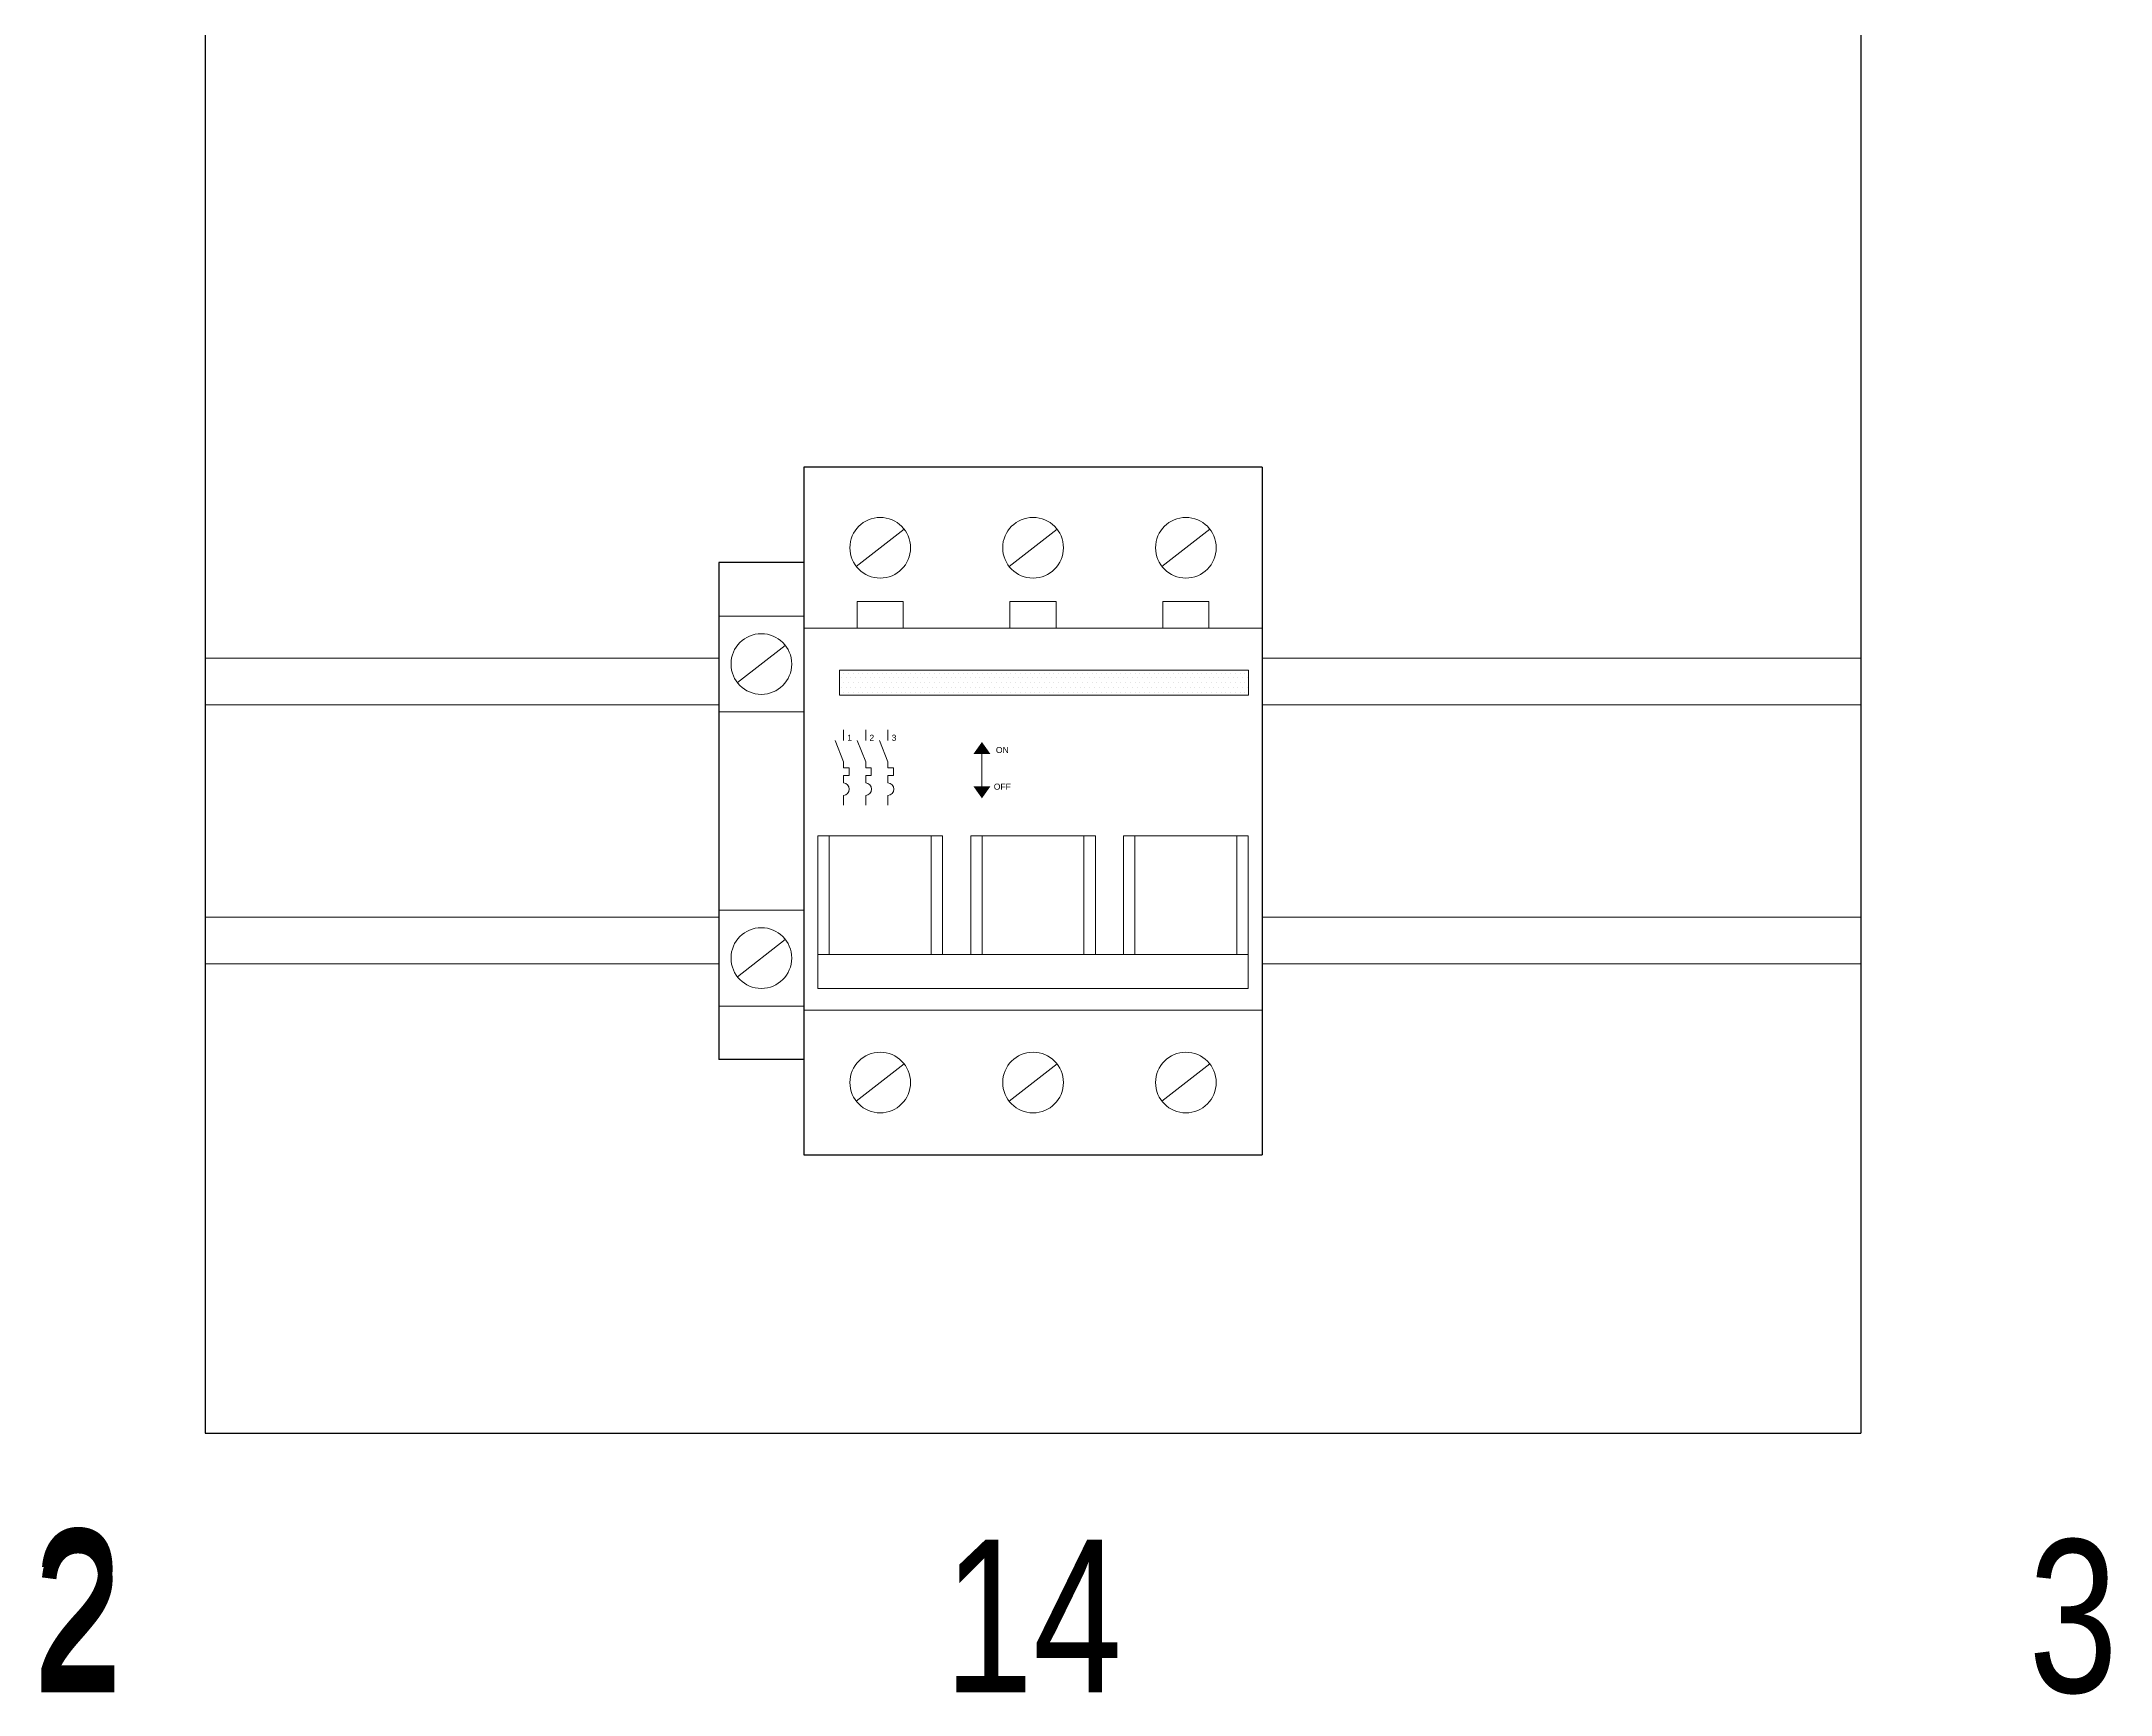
# Model space of a CAD drawing. Header units: millimetres. Extents: x -1335 to 33749, y 2338 to 5277.
# Drawn here: x 30217.8 to 30303.6, y 4641.1 to 4709.7 of the extents above; entities that cross this region are included whole.
import ezdxf
from ezdxf.enums import TextEntityAlignment as Align

# ---------------------------------------------------------------- set-up
doc = ezdxf.new("R2010")
doc.units = ezdxf.units.MM
doc.layers.add('01', color=6, linetype='Continuous', lineweight=20)
doc.layers.add('02', color=1, linetype='Continuous', lineweight=20)
doc.layers.add('03', color=141, linetype='Continuous')
doc.styles.add('T', font='arial.ttf')

# ---------------------------------------------------------------- blocks, each defined once
blk = doc.blocks.new('*X127')
at = {"color": 0}
for p, q in [((56.1262, 56.8125), (56.1262, 56.8125)), ((56.1319, 56.8125), (56.1319, 56.8125)), ((56.1375, 56.8125), (56.1375, 56.8125)), ((56.1431, 56.8125), (56.1431, 56.8125)), ((56.1488, 56.8125), (56.1488, 56.8125)), ((56.1544, 56.8125), (56.1544, 56.8125)), ((56.16, 56.8125), (56.16, 56.8125)), ((56.1656, 56.8125), (56.1656, 56.8125)), ((56.1713, 56.8125), (56.1713, 56.8125)), ((56.1769, 56.8125), (56.1769, 56.8125)), ((56.1825, 56.8125), (56.1825, 56.8125)), ((56.1881, 56.8125), (56.1881, 56.8125)), ((56.1938, 56.8125), (56.1938, 56.8125)), ((56.1994, 56.8125), (56.1994, 56.8125)), ((56.205, 56.8125), (56.205, 56.8125)), ((56.2106, 56.8125), (56.2106, 56.8125)), ((56.2163, 56.8125), (56.2163, 56.8125)), ((56.2219, 56.8125), (56.2219, 56.8125)), ((56.2275, 56.8125), (56.2275, 56.8125)), ((56.2331, 56.8125), (56.2331, 56.8125)), ((56.2388, 56.8125), (56.2388, 56.8125)), ((56.2444, 56.8125), (56.2444, 56.8125)), ((56.25, 56.8125), (56.25, 56.8125)), ((56.2556, 56.8125), (56.2556, 56.8125)), ((56.2613, 56.8125), (56.2613, 56.8125)), ((56.2669, 56.8125), (56.2669, 56.8125)), ((56.2725, 56.8125), (56.2725, 56.8125)), ((56.2781, 56.8125), (56.2781, 56.8125)), ((56.2838, 56.8125), (56.2838, 56.8125)), ((56.2894, 56.8125), (56.2894, 56.8125)), ((56.295, 56.8125), (56.295, 56.8125)), ((56.3006, 56.8125), (56.3006, 56.8125)), ((56.3063, 56.8125), (56.3063, 56.8125)), ((56.3119, 56.8125), (56.3119, 56.8125)), ((56.3175, 56.8125), (56.3175, 56.8125)), ((56.3231, 56.8125), (56.3231, 56.8125)), ((56.3288, 56.8125), (56.3288, 56.8125)), ((56.3344, 56.8125), (56.3344, 56.8125)), ((56.34, 56.8125), (56.34, 56.8125)), ((56.3456, 56.8125), (56.3456, 56.8125)), ((56.3513, 56.8125), (56.3513, 56.8125)), ((56.3569, 56.8125), (56.3569, 56.8125)), ((56.3625, 56.8125), (56.3625, 56.8125)), ((56.3681, 56.8125), (56.3681, 56.8125)), ((56.3738, 56.8125), (56.3738, 56.8125)), ((56.3794, 56.8125), (56.3794, 56.8125)), ((56.385, 56.8125), (56.385, 56.8125)), ((56.3906, 56.8125), (56.3906, 56.8125)), ((56.3963, 56.8125), (56.3963, 56.8125)), ((56.4019, 56.8125), (56.4019, 56.8125)), ((56.4075, 56.8125), (56.4075, 56.8125)), ((56.4131, 56.8125), (56.4131, 56.8125)), ((56.4188, 56.8125), (56.4188, 56.8125)), ((56.4244, 56.8125), (56.4244, 56.8125)), ((56.43, 56.8125), (56.43, 56.8125)), ((56.4356, 56.8125), (56.4356, 56.8125)), ((56.4413, 56.8125), (56.4413, 56.8125)), ((56.4469, 56.8125), (56.4469, 56.8125)), ((56.4525, 56.8125), (56.4525, 56.8125)), ((56.4581, 56.8125), (56.4581, 56.8125)), ((56.4638, 56.8125), (56.4638, 56.8125)), ((56.4694, 56.8125), (56.4694, 56.8125)), ((56.475, 56.8125), (56.475, 56.8125)), ((56.4806, 56.8125), (56.4806, 56.8125)), ((56.4863, 56.8125), (56.4863, 56.8125)), ((56.4919, 56.8125), (56.4919, 56.8125)), ((56.4975, 56.8125), (56.4975, 56.8125)), ((56.5031, 56.8125), (56.5031, 56.8125)), ((56.5088, 56.8125), (56.5088, 56.8125)), ((56.5144, 56.8125), (56.5144, 56.8125)), ((56.52, 56.8125), (56.52, 56.8125)), ((56.5256, 56.8125), (56.5256, 56.8125)), ((56.5313, 56.8125), (56.5313, 56.8125)), ((56.5369, 56.8125), (56.5369, 56.8125)), ((56.5425, 56.8125), (56.5425, 56.8125)), ((56.5481, 56.8125), (56.5481, 56.8125)), ((56.5538, 56.8125), (56.5538, 56.8125)), ((56.5594, 56.8125), (56.5594, 56.8125)), ((56.565, 56.8125), (56.565, 56.8125)), ((56.5706, 56.8125), (56.5706, 56.8125)), ((56.5763, 56.8125), (56.5763, 56.8125)), ((56.5819, 56.8125), (56.5819, 56.8125)), ((56.5875, 56.8125), (56.5875, 56.8125)), ((56.5931, 56.8125), (56.5931, 56.8125)), ((56.5988, 56.8125), (56.5988, 56.8125)), ((56.1234, 56.8069), (56.1234, 56.8069)), ((56.1234, 56.7956), (56.1234, 56.7956)), ((56.1262, 56.8013), (56.1262, 56.8013)), ((56.1262, 56.79), (56.1262, 56.79)), ((56.1291, 56.8069), (56.1291, 56.8069)), ((56.1291, 56.7956), (56.1291, 56.7956)), ((56.1319, 56.8013), (56.1319, 56.8013)), ((56.1319, 56.79), (56.1319, 56.79)), ((56.1347, 56.8069), (56.1347, 56.8069)), ((56.1347, 56.7956), (56.1347, 56.7956)), ((56.1375, 56.8013), (56.1375, 56.8013)), ((56.1375, 56.79), (56.1375, 56.79)), ((56.1403, 56.8069), (56.1403, 56.8069)), ((56.1403, 56.7956), (56.1403, 56.7956)), ((56.1431, 56.8013), (56.1431, 56.8013)), ((56.1431, 56.79), (56.1431, 56.79)), ((56.1459, 56.8069), (56.1459, 56.8069)), ((56.1459, 56.7956), (56.1459, 56.7956)), ((56.1488, 56.8013), (56.1488, 56.8013)), ((56.1488, 56.79), (56.1488, 56.79)), ((56.1516, 56.8069), (56.1516, 56.8069)), ((56.1516, 56.7956), (56.1516, 56.7956)), ((56.1544, 56.8013), (56.1544, 56.8013)), ((56.1544, 56.79), (56.1544, 56.79)), ((56.1572, 56.8069), (56.1572, 56.8069)), ((56.1572, 56.7956), (56.1572, 56.7956)), ((56.16, 56.8013), (56.16, 56.8013)), ((56.16, 56.79), (56.16, 56.79)), ((56.1628, 56.8069), (56.1628, 56.8069)), ((56.1628, 56.7956), (56.1628, 56.7956)), ((56.1656, 56.8013), (56.1656, 56.8013)), ((56.1656, 56.79), (56.1656, 56.79)), ((56.1684, 56.8069), (56.1684, 56.8069)), ((56.1684, 56.7956), (56.1684, 56.7956)), ((56.1713, 56.8013), (56.1713, 56.8013)), ((56.1713, 56.79), (56.1713, 56.79)), ((56.1741, 56.8069), (56.1741, 56.8069)), ((56.1741, 56.7956), (56.1741, 56.7956)), ((56.1769, 56.8013), (56.1769, 56.8013)), ((56.1769, 56.79), (56.1769, 56.79)), ((56.1797, 56.8069), (56.1797, 56.8069)), ((56.1797, 56.7956), (56.1797, 56.7956)), ((56.1825, 56.8013), (56.1825, 56.8013)), ((56.1825, 56.79), (56.1825, 56.79)), ((56.1853, 56.8069), (56.1853, 56.8069)), ((56.1853, 56.7956), (56.1853, 56.7956)), ((56.1881, 56.8013), (56.1881, 56.8013)), ((56.1881, 56.79), (56.1881, 56.79)), ((56.1909, 56.8069), (56.1909, 56.8069)), ((56.1909, 56.7956), (56.1909, 56.7956)), ((56.1938, 56.8013), (56.1938, 56.8013)), ((56.1938, 56.79), (56.1938, 56.79)), ((56.1966, 56.8069), (56.1966, 56.8069)), ((56.1966, 56.7956), (56.1966, 56.7956)), ((56.1994, 56.8013), (56.1994, 56.8013)), ((56.1994, 56.79), (56.1994, 56.79)), ((56.2022, 56.8069), (56.2022, 56.8069)), ((56.2022, 56.7956), (56.2022, 56.7956)), ((56.205, 56.8013), (56.205, 56.8013)), ((56.205, 56.79), (56.205, 56.79)), ((56.2078, 56.8069), (56.2078, 56.8069)), ((56.2078, 56.7956), (56.2078, 56.7956)), ((56.2106, 56.8013), (56.2106, 56.8013)), ((56.2106, 56.79), (56.2106, 56.79)), ((56.2134, 56.8069), (56.2134, 56.8069)), ((56.2134, 56.7956), (56.2134, 56.7956)), ((56.2163, 56.8013), (56.2163, 56.8013)), ((56.2163, 56.79), (56.2163, 56.79)), ((56.2191, 56.8069), (56.2191, 56.8069)), ((56.2191, 56.7956), (56.2191, 56.7956)), ((56.2219, 56.8013), (56.2219, 56.8013)), ((56.2219, 56.79), (56.2219, 56.79)), ((56.2247, 56.8069), (56.2247, 56.8069)), ((56.2247, 56.7956), (56.2247, 56.7956)), ((56.2275, 56.8013), (56.2275, 56.8013)), ((56.2275, 56.79), (56.2275, 56.79)), ((56.2303, 56.8069), (56.2303, 56.8069)), ((56.2303, 56.7956), (56.2303, 56.7956)), ((56.2331, 56.8013), (56.2331, 56.8013)), ((56.2331, 56.79), (56.2331, 56.79)), ((56.2359, 56.8069), (56.2359, 56.8069)), ((56.2359, 56.7956), (56.2359, 56.7956)), ((56.2388, 56.8013), (56.2388, 56.8013)), ((56.2388, 56.79), (56.2388, 56.79)), ((56.2416, 56.8069), (56.2416, 56.8069)), ((56.2416, 56.7956), (56.2416, 56.7956)), ((56.2444, 56.8013), (56.2444, 56.8013)), ((56.2444, 56.79), (56.2444, 56.79)), ((56.2472, 56.8069), (56.2472, 56.8069)), ((56.2472, 56.7956), (56.2472, 56.7956)), ((56.25, 56.8013), (56.25, 56.8013)), ((56.25, 56.79), (56.25, 56.79)), ((56.2528, 56.8069), (56.2528, 56.8069)), ((56.2528, 56.7956), (56.2528, 56.7956)), ((56.2556, 56.8013), (56.2556, 56.8013)), ((56.2556, 56.79), (56.2556, 56.79)), ((56.2584, 56.8069), (56.2584, 56.8069)), ((56.2584, 56.7956), (56.2584, 56.7956)), ((56.2613, 56.8013), (56.2613, 56.8013)), ((56.2613, 56.79), (56.2613, 56.79)), ((56.2641, 56.8069), (56.2641, 56.8069)), ((56.2641, 56.7956), (56.2641, 56.7956)), ((56.2669, 56.8013), (56.2669, 56.8013)), ((56.2669, 56.79), (56.2669, 56.79)), ((56.2697, 56.8069), (56.2697, 56.8069)), ((56.2697, 56.7956), (56.2697, 56.7956)), ((56.2725, 56.8013), (56.2725, 56.8013)), ((56.2725, 56.79), (56.2725, 56.79)), ((56.2753, 56.8069), (56.2753, 56.8069)), ((56.2753, 56.7956), (56.2753, 56.7956)), ((56.2781, 56.8013), (56.2781, 56.8013)), ((56.2781, 56.79), (56.2781, 56.79)), ((56.2809, 56.8069), (56.2809, 56.8069)), ((56.2809, 56.7956), (56.2809, 56.7956)), ((56.2838, 56.8013), (56.2838, 56.8013)), ((56.2838, 56.79), (56.2838, 56.79)), ((56.2866, 56.8069), (56.2866, 56.8069)), ((56.2866, 56.7956), (56.2866, 56.7956)), ((56.2894, 56.8013), (56.2894, 56.8013)), ((56.2894, 56.79), (56.2894, 56.79)), ((56.2922, 56.8069), (56.2922, 56.8069)), ((56.2922, 56.7956), (56.2922, 56.7956)), ((56.295, 56.8013), (56.295, 56.8013)), ((56.295, 56.79), (56.295, 56.79)), ((56.2978, 56.8069), (56.2978, 56.8069)), ((56.2978, 56.7956), (56.2978, 56.7956)), ((56.3006, 56.8013), (56.3006, 56.8013)), ((56.3006, 56.79), (56.3006, 56.79)), ((56.3034, 56.8069), (56.3034, 56.8069)), ((56.3034, 56.7956), (56.3034, 56.7956)), ((56.3063, 56.8013), (56.3063, 56.8013)), ((56.3063, 56.79), (56.3063, 56.79)), ((56.3091, 56.8069), (56.3091, 56.8069)), ((56.3091, 56.7956), (56.3091, 56.7956)), ((56.3119, 56.8013), (56.3119, 56.8013)), ((56.3119, 56.79), (56.3119, 56.79)), ((56.3147, 56.8069), (56.3147, 56.8069)), ((56.3147, 56.7956), (56.3147, 56.7956)), ((56.3175, 56.8013), (56.3175, 56.8013)), ((56.3175, 56.79), (56.3175, 56.79)), ((56.3203, 56.8069), (56.3203, 56.8069)), ((56.3203, 56.7956), (56.3203, 56.7956)), ((56.3231, 56.8013), (56.3231, 56.8013)), ((56.3231, 56.79), (56.3231, 56.79)), ((56.3259, 56.8069), (56.3259, 56.8069)), ((56.3259, 56.7956), (56.3259, 56.7956)), ((56.3288, 56.8013), (56.3288, 56.8013)), ((56.3288, 56.79), (56.3288, 56.79)), ((56.3316, 56.8069), (56.3316, 56.8069)), ((56.3316, 56.7956), (56.3316, 56.7956)), ((56.3344, 56.8013), (56.3344, 56.8013)), ((56.3344, 56.79), (56.3344, 56.79)), ((56.3372, 56.8069), (56.3372, 56.8069)), ((56.3372, 56.7956), (56.3372, 56.7956)), ((56.34, 56.8013), (56.34, 56.8013)), ((56.34, 56.79), (56.34, 56.79)), ((56.3428, 56.8069), (56.3428, 56.8069)), ((56.3428, 56.7956), (56.3428, 56.7956)), ((56.3456, 56.8013), (56.3456, 56.8013)), ((56.3456, 56.79), (56.3456, 56.79)), ((56.3484, 56.8069), (56.3484, 56.8069)), ((56.3484, 56.7956), (56.3484, 56.7956)), ((56.3513, 56.8013), (56.3513, 56.8013)), ((56.3513, 56.79), (56.3513, 56.79)), ((56.3541, 56.8069), (56.3541, 56.8069)), ((56.3541, 56.7956), (56.3541, 56.7956)), ((56.3569, 56.8013), (56.3569, 56.8013)), ((56.3569, 56.79), (56.3569, 56.79)), ((56.3597, 56.8069), (56.3597, 56.8069)), ((56.3597, 56.7956), (56.3597, 56.7956)), ((56.3625, 56.8013), (56.3625, 56.8013)), ((56.3625, 56.79), (56.3625, 56.79)), ((56.3653, 56.8069), (56.3653, 56.8069)), ((56.3653, 56.7956), (56.3653, 56.7956)), ((56.3681, 56.8013), (56.3681, 56.8013)), ((56.3681, 56.79), (56.3681, 56.79)), ((56.3709, 56.8069), (56.3709, 56.8069)), ((56.3709, 56.7956), (56.3709, 56.7956)), ((56.3738, 56.8013), (56.3738, 56.8013)), ((56.3738, 56.79), (56.3738, 56.79)), ((56.3766, 56.8069), (56.3766, 56.8069)), ((56.3766, 56.7956), (56.3766, 56.7956)), ((56.3794, 56.8013), (56.3794, 56.8013)), ((56.3794, 56.79), (56.3794, 56.79)), ((56.3822, 56.8069), (56.3822, 56.8069)), ((56.3822, 56.7956), (56.3822, 56.7956)), ((56.385, 56.8013), (56.385, 56.8013)), ((56.385, 56.79), (56.385, 56.79)), ((56.3878, 56.8069), (56.3878, 56.8069)), ((56.3878, 56.7956), (56.3878, 56.7956)), ((56.3906, 56.8013), (56.3906, 56.8013)), ((56.3906, 56.79), (56.3906, 56.79)), ((56.3934, 56.8069), (56.3934, 56.8069)), ((56.3934, 56.7956), (56.3934, 56.7956)), ((56.3963, 56.8013), (56.3963, 56.8013)), ((56.3963, 56.79), (56.3963, 56.79)), ((56.3991, 56.8069), (56.3991, 56.8069)), ((56.3991, 56.7956), (56.3991, 56.7956)), ((56.4019, 56.8013), (56.4019, 56.8013)), ((56.4019, 56.79), (56.4019, 56.79)), ((56.4047, 56.8069), (56.4047, 56.8069)), ((56.4047, 56.7956), (56.4047, 56.7956)), ((56.4075, 56.8013), (56.4075, 56.8013)), ((56.4075, 56.79), (56.4075, 56.79)), ((56.4103, 56.8069), (56.4103, 56.8069)), ((56.4103, 56.7956), (56.4103, 56.7956)), ((56.4131, 56.8013), (56.4131, 56.8013)), ((56.4131, 56.79), (56.4131, 56.79)), ((56.4159, 56.8069), (56.4159, 56.8069)), ((56.4159, 56.7956), (56.4159, 56.7956)), ((56.4188, 56.8013), (56.4188, 56.8013)), ((56.4188, 56.79), (56.4188, 56.79)), ((56.4216, 56.8069), (56.4216, 56.8069)), ((56.4216, 56.7956), (56.4216, 56.7956)), ((56.4244, 56.8013), (56.4244, 56.8013)), ((56.4244, 56.79), (56.4244, 56.79)), ((56.4272, 56.8069), (56.4272, 56.8069)), ((56.4272, 56.7956), (56.4272, 56.7956)), ((56.43, 56.8013), (56.43, 56.8013)), ((56.43, 56.79), (56.43, 56.79)), ((56.4328, 56.8069), (56.4328, 56.8069)), ((56.4328, 56.7956), (56.4328, 56.7956)), ((56.4356, 56.8013), (56.4356, 56.8013)), ((56.4356, 56.79), (56.4356, 56.79)), ((56.4384, 56.8069), (56.4384, 56.8069)), ((56.4384, 56.7956), (56.4384, 56.7956)), ((56.4413, 56.8013), (56.4413, 56.8013)), ((56.4413, 56.79), (56.4413, 56.79)), ((56.4441, 56.8069), (56.4441, 56.8069)), ((56.4441, 56.7956), (56.4441, 56.7956)), ((56.4469, 56.8013), (56.4469, 56.8013)), ((56.4469, 56.79), (56.4469, 56.79)), ((56.4497, 56.8069), (56.4497, 56.8069)), ((56.4497, 56.7956), (56.4497, 56.7956)), ((56.4525, 56.8013), (56.4525, 56.8013)), ((56.4525, 56.79), (56.4525, 56.79)), ((56.4553, 56.8069), (56.4553, 56.8069)), ((56.4553, 56.7956), (56.4553, 56.7956)), ((56.4581, 56.8013), (56.4581, 56.8013)), ((56.4581, 56.79), (56.4581, 56.79)), ((56.4609, 56.8069), (56.4609, 56.8069)), ((56.4609, 56.7956), (56.4609, 56.7956)), ((56.4638, 56.8013), (56.4638, 56.8013)), ((56.4638, 56.79), (56.4638, 56.79)), ((56.4666, 56.8069), (56.4666, 56.8069)), ((56.4666, 56.7956), (56.4666, 56.7956)), ((56.4694, 56.8013), (56.4694, 56.8013)), ((56.4694, 56.79), (56.4694, 56.79)), ((56.4722, 56.8069), (56.4722, 56.8069)), ((56.4722, 56.7956), (56.4722, 56.7956)), ((56.475, 56.8013), (56.475, 56.8013)), ((56.475, 56.79), (56.475, 56.79)), ((56.4778, 56.8069), (56.4778, 56.8069)), ((56.4778, 56.7956), (56.4778, 56.7956)), ((56.4806, 56.8013), (56.4806, 56.8013)), ((56.4806, 56.79), (56.4806, 56.79)), ((56.4834, 56.8069), (56.4834, 56.8069)), ((56.4834, 56.7956), (56.4834, 56.7956)), ((56.4863, 56.8013), (56.4863, 56.8013)), ((56.4863, 56.79), (56.4863, 56.79)), ((56.4891, 56.8069), (56.4891, 56.8069)), ((56.4891, 56.7956), (56.4891, 56.7956)), ((56.4919, 56.8013), (56.4919, 56.8013)), ((56.4919, 56.79), (56.4919, 56.79)), ((56.4947, 56.8069), (56.4947, 56.8069)), ((56.4947, 56.7956), (56.4947, 56.7956)), ((56.4975, 56.8013), (56.4975, 56.8013)), ((56.4975, 56.79), (56.4975, 56.79)), ((56.5003, 56.8069), (56.5003, 56.8069)), ((56.5003, 56.7956), (56.5003, 56.7956)), ((56.5031, 56.8013), (56.5031, 56.8013)), ((56.5031, 56.79), (56.5031, 56.79)), ((56.5059, 56.8069), (56.5059, 56.8069)), ((56.5059, 56.7956), (56.5059, 56.7956)), ((56.5088, 56.8013), (56.5088, 56.8013)), ((56.5088, 56.79), (56.5088, 56.79)), ((56.5116, 56.8069), (56.5116, 56.8069)), ((56.5116, 56.7956), (56.5116, 56.7956)), ((56.5144, 56.8013), (56.5144, 56.8013)), ((56.5144, 56.79), (56.5144, 56.79)), ((56.5172, 56.8069), (56.5172, 56.8069)), ((56.5172, 56.7956), (56.5172, 56.7956)), ((56.52, 56.8013), (56.52, 56.8013)), ((56.52, 56.79), (56.52, 56.79)), ((56.5228, 56.8069), (56.5228, 56.8069)), ((56.5228, 56.7956), (56.5228, 56.7956)), ((56.5256, 56.8013), (56.5256, 56.8013)), ((56.5256, 56.79), (56.5256, 56.79)), ((56.5284, 56.8069), (56.5284, 56.8069)), ((56.5284, 56.7956), (56.5284, 56.7956)), ((56.5313, 56.8013), (56.5313, 56.8013)), ((56.5313, 56.79), (56.5313, 56.79)), ((56.5341, 56.8069), (56.5341, 56.8069)), ((56.5341, 56.7956), (56.5341, 56.7956)), ((56.5369, 56.8013), (56.5369, 56.8013)), ((56.5369, 56.79), (56.5369, 56.79)), ((56.5397, 56.8069), (56.5397, 56.8069)), ((56.5397, 56.7956), (56.5397, 56.7956)), ((56.5425, 56.8013), (56.5425, 56.8013)), ((56.5425, 56.79), (56.5425, 56.79)), ((56.5453, 56.8069), (56.5453, 56.8069)), ((56.5453, 56.7956), (56.5453, 56.7956)), ((56.5481, 56.8013), (56.5481, 56.8013)), ((56.5481, 56.79), (56.5481, 56.79)), ((56.5509, 56.8069), (56.5509, 56.8069)), ((56.5509, 56.7956), (56.5509, 56.7956)), ((56.5538, 56.8013), (56.5538, 56.8013)), ((56.5538, 56.79), (56.5538, 56.79)), ((56.5566, 56.8069), (56.5566, 56.8069)), ((56.5566, 56.7956), (56.5566, 56.7956)), ((56.5594, 56.8013), (56.5594, 56.8013)), ((56.5594, 56.79), (56.5594, 56.79)), ((56.5622, 56.8069), (56.5622, 56.8069)), ((56.5622, 56.7956), (56.5622, 56.7956)), ((56.565, 56.8013), (56.565, 56.8013)), ((56.565, 56.79), (56.565, 56.79)), ((56.5678, 56.8069), (56.5678, 56.8069)), ((56.5678, 56.7956), (56.5678, 56.7956)), ((56.5706, 56.8013), (56.5706, 56.8013)), ((56.5706, 56.79), (56.5706, 56.79)), ((56.5734, 56.8069), (56.5734, 56.8069)), ((56.5734, 56.7956), (56.5734, 56.7956)), ((56.5763, 56.8013), (56.5763, 56.8013)), ((56.5763, 56.79), (56.5763, 56.79)), ((56.5791, 56.8069), (56.5791, 56.8069)), ((56.5791, 56.7956), (56.5791, 56.7956)), ((56.5819, 56.8013), (56.5819, 56.8013)), ((56.5819, 56.79), (56.5819, 56.79)), ((56.5847, 56.8069), (56.5847, 56.8069)), ((56.5847, 56.7956), (56.5847, 56.7956)), ((56.5875, 56.8013), (56.5875, 56.8013)), ((56.5875, 56.79), (56.5875, 56.79)), ((56.5903, 56.8069), (56.5903, 56.8069)), ((56.5903, 56.7956), (56.5903, 56.7956)), ((56.5931, 56.8013), (56.5931, 56.8013)), ((56.5931, 56.79), (56.5931, 56.79)), ((56.5959, 56.8069), (56.5959, 56.8069)), ((56.5959, 56.7956), (56.5959, 56.7956)), ((56.5988, 56.8013), (56.5988, 56.8013)), ((56.5988, 56.79), (56.5988, 56.79)), ((56.6016, 56.8069), (56.6016, 56.8069)), ((56.6016, 56.7956), (56.6016, 56.7956))]:
    blk.add_line(p, q, dxfattribs=at)

msp = doc.modelspace()

# ---------------------------------------------------------------- linework, layer by layer
at = {"layer": '01', "color": 8}
for p, q in [((30251.602, 4687.917), (30253.588, 4689.462)), ((30257.936, 4687.917), (30259.923, 4689.462)), ((30264.271, 4687.917), (30266.257, 4689.462)), ((30251.64, 4686.456), (30251.64, 4685.352)), ((30252.595, 4686.456), (30251.64, 4686.456)), ((30252.595, 4686.456), (30253.55, 4686.456)), ((30253.55, 4686.456), (30253.55, 4685.352)), ((30258.93, 4686.456), (30257.974, 4686.456)), ((30257.974, 4686.456), (30257.974, 4685.352)), ((30258.93, 4686.456), (30259.885, 4686.456)), ((30259.885, 4686.456), (30259.885, 4685.352)), ((30265.264, 4686.456), (30264.309, 4686.456)), ((30264.309, 4686.456), (30264.309, 4685.352)), ((30265.264, 4686.456), (30266.219, 4686.456)), ((30266.219, 4686.456), (30266.219, 4685.352)), ((30249.428, 4685.86), (30245.909, 4685.86)), ((30246.675, 4683.098), (30248.662, 4684.643)), ((30249.428, 4681.881), (30245.909, 4681.881)), ((30251.071, 4681.136), (30251.071, 4680.697)), ((30251.993, 4681.136), (30251.993, 4680.697)), ((30252.915, 4681.136), (30252.915, 4680.697)), ((30250.725, 4680.697), (30251.071, 4679.821)), ((30251.647, 4680.697), (30251.993, 4679.821)), ((30252.569, 4680.697), (30252.915, 4679.821)), ((30256.811, 4680.142), (30256.811, 4678.797)), ((30251.071, 4679.821), (30251.071, 4679.567)), ((30251.071, 4679.567), (30251.302, 4679.567)), ((30251.302, 4679.567), (30251.302, 4679.244)), ((30251.993, 4679.821), (30251.993, 4679.567)), ((30251.993, 4679.567), (30252.224, 4679.567)), ((30252.224, 4679.567), (30252.224, 4679.244)), ((30252.915, 4679.821), (30252.915, 4679.567)), ((30252.915, 4679.567), (30253.146, 4679.567)), ((30253.146, 4679.567), (30253.146, 4679.244)), ((30251.071, 4679.244), (30251.071, 4678.944)), ((30251.302, 4679.244), (30251.071, 4679.244)), ((30251.071, 4678.414), (30251.071, 4678.021)), ((30251.993, 4679.244), (30251.993, 4678.944)), ((30252.224, 4679.244), (30251.993, 4679.244)), ((30251.993, 4678.414), (30251.993, 4678.021)), ((30253.146, 4679.244), (30252.915, 4679.244)), ((30252.915, 4679.244), (30252.915, 4678.944)), ((30252.915, 4678.414), (30252.915, 4678.021)), ((30250.484, 4676.753), (30250.011, 4676.753)), ((30250.011, 4676.753), (30250.011, 4671.826)), ((30250.484, 4676.753), (30254.707, 4676.753)), ((30250.484, 4671.826), (30250.484, 4676.753)), ((30254.707, 4676.753), (30255.179, 4676.753)), ((30254.707, 4676.753), (30254.707, 4671.826)), ((30255.179, 4676.753), (30255.179, 4671.826)), ((30256.818, 4676.753), (30256.346, 4676.753)), ((30256.346, 4676.753), (30256.346, 4671.826)), ((30256.818, 4676.753), (30261.041, 4676.753)), ((30256.818, 4671.826), (30256.818, 4676.753)), ((30261.041, 4676.753), (30261.513, 4676.753)), ((30261.041, 4676.753), (30261.041, 4671.826)), ((30261.513, 4676.753), (30261.513, 4671.826)), ((30263.152, 4676.753), (30262.68, 4676.753)), ((30262.68, 4676.753), (30262.68, 4671.826)), ((30263.152, 4676.753), (30267.375, 4676.753)), ((30263.152, 4671.826), (30263.152, 4676.753)), ((30267.375, 4676.753), (30267.848, 4676.753)), ((30267.375, 4676.753), (30267.375, 4671.826)), ((30267.848, 4676.753), (30267.848, 4671.826)), ((30249.428, 4673.669), (30245.909, 4673.669)), ((30246.675, 4670.907), (30248.662, 4672.452)), ((30250.011, 4671.826), (30267.848, 4671.826)), ((30250.011, 4671.826), (30250.011, 4670.418)), ((30250.484, 4671.826), (30254.707, 4671.826)), ((30256.818, 4671.826), (30261.041, 4671.826)), ((30263.152, 4671.826), (30267.375, 4671.826)), ((30267.848, 4671.826), (30267.848, 4670.418)), ((30267.848, 4670.418), (30250.011, 4670.418)), ((30250.484, 4670.418), (30254.707, 4670.418)), ((30256.818, 4670.418), (30261.041, 4670.418)), ((30263.152, 4670.418), (30267.375, 4670.418)), ((30249.428, 4669.69), (30245.909, 4669.69)), ((30251.602, 4665.747), (30253.588, 4667.292)), ((30257.936, 4665.747), (30259.923, 4667.292)), ((30264.271, 4665.747), (30266.257, 4667.292))]:
    msp.add_line(p, q, dxfattribs=at)
msp.add_lwpolyline([(30250.902, 4683.615), (30250.902, 4682.58), (30267.86, 4682.58), (30267.86, 4683.615)], close=True, dxfattribs=at)
for points in [[(30256.811, 4680.638, 0, 0.704, 0), (30256.811, 4680.142, 0.704, 0.704, 0)], [(30256.811, 4678.301, 0, 0.704, 0), (30256.811, 4678.797, 0.704, 0.704, 0)]]:
    msp.add_lwpolyline(points, format="xyseb", dxfattribs=at)
for centre in [(30252.595, 4688.689), (30258.93, 4688.689), (30265.264, 4688.689), (30247.669, 4683.87), (30247.669, 4671.68), (30252.595, 4666.519), (30258.93, 4666.519), (30265.264, 4666.519)]:
    msp.add_circle(centre, 1.258, dxfattribs=at)
for centre in [(30251.048, 4678.679), (30251.97, 4678.679), (30252.892, 4678.679)]:
    msp.add_arc(centre, 0.266, 274.94248, 85.05752, dxfattribs=at)
at = {"layer": '02', "color": 8}
for p, q in [((30255.762, 4685.352), (30249.428, 4685.352)), ((30262.097, 4685.352), (30255.762, 4685.352)), ((30268.431, 4685.352), (30262.097, 4685.352)), ((30245.909, 4684.109), (30224.619, 4684.109)), ((30268.431, 4684.109), (30293.241, 4684.109)), ((30245.909, 4682.174), (30224.619, 4682.174)), ((30268.431, 4682.174), (30293.241, 4682.174)), ((30245.909, 4673.376), (30224.619, 4673.376)), ((30268.431, 4673.376), (30293.241, 4673.376)), ((30245.909, 4671.441), (30224.619, 4671.441)), ((30268.431, 4671.441), (30293.241, 4671.441)), ((30255.762, 4669.516), (30249.428, 4669.516)), ((30262.097, 4669.516), (30255.762, 4669.516)), ((30268.431, 4669.516), (30262.097, 4669.516))]:
    msp.add_line(p, q, dxfattribs=at)
at = {"layer": '03', "color": 2}
for p, q in [((30224.619, 4796.267), (30224.619, 4651.985)), ((30293.241, 4796.267), (30293.241, 4651.985)), ((30224.619, 4651.985), (30293.241, 4651.985))]:
    msp.add_line(p, q, dxfattribs=at)
at = {"layer": '03', "color": 8}
for p, q in [((30255.762, 4692.027), (30249.428, 4692.027)), ((30249.428, 4692.027), (30249.428, 4663.523)), ((30262.097, 4692.027), (30255.762, 4692.027)), ((30268.431, 4692.027), (30262.097, 4692.027)), ((30268.431, 4692.027), (30268.431, 4663.523)), ((30249.428, 4688.079), (30245.909, 4688.079)), ((30245.909, 4688.079), (30245.909, 4667.471)), ((30249.428, 4667.471), (30245.909, 4667.471)), ((30249.428, 4663.523), (30255.762, 4663.523)), ((30255.762, 4663.523), (30262.097, 4663.523)), ((30262.097, 4663.523), (30268.431, 4663.523))]:
    msp.add_line(p, q, dxfattribs=at)

# ---------------------------------------------------------------- block references
at = {"layer": '01', "color": 8, "xscale": 35.19074821887928, "yscale": 35.19074821887928, "zscale": 35.19074821887928}
msp.add_blockref('*X127', (28275.96, 2684.219), dxfattribs=at)

# ---------------------------------------------------------------- texts
at = {"layer": '01', "color": 8, "style": 'T'}
for s, height, p in [('1', 0.254, (30251.325, 4680.813)), ('2', 0.254, (30252.247, 4680.813)), ('3', 0.254, (30253.169, 4680.813)), ('ON', 0.2538, (30257.656, 4680.306)), ('OFF', 0.2538, (30257.656, 4678.786))]:
    msp.add_text(s, height=height, dxfattribs=at).set_placement(p, align=Align.MIDDLE)
at = {"layer": '03', "color": 7, "style": 'T', "width": 0.75}
for s, height, p in [('2', 6.334, (30219.34, 4641.667)), ('2', 6.334, (30219.34, 4641.233)), ('14', 6.3343, (30258.93, 4641.233)), ('3', 6.334, (30302.038, 4641.233))]:
    msp.add_text(s, height=height, dxfattribs=at).set_placement(p, align=Align.CENTER)

doc.saveas('drawing.dxf')
